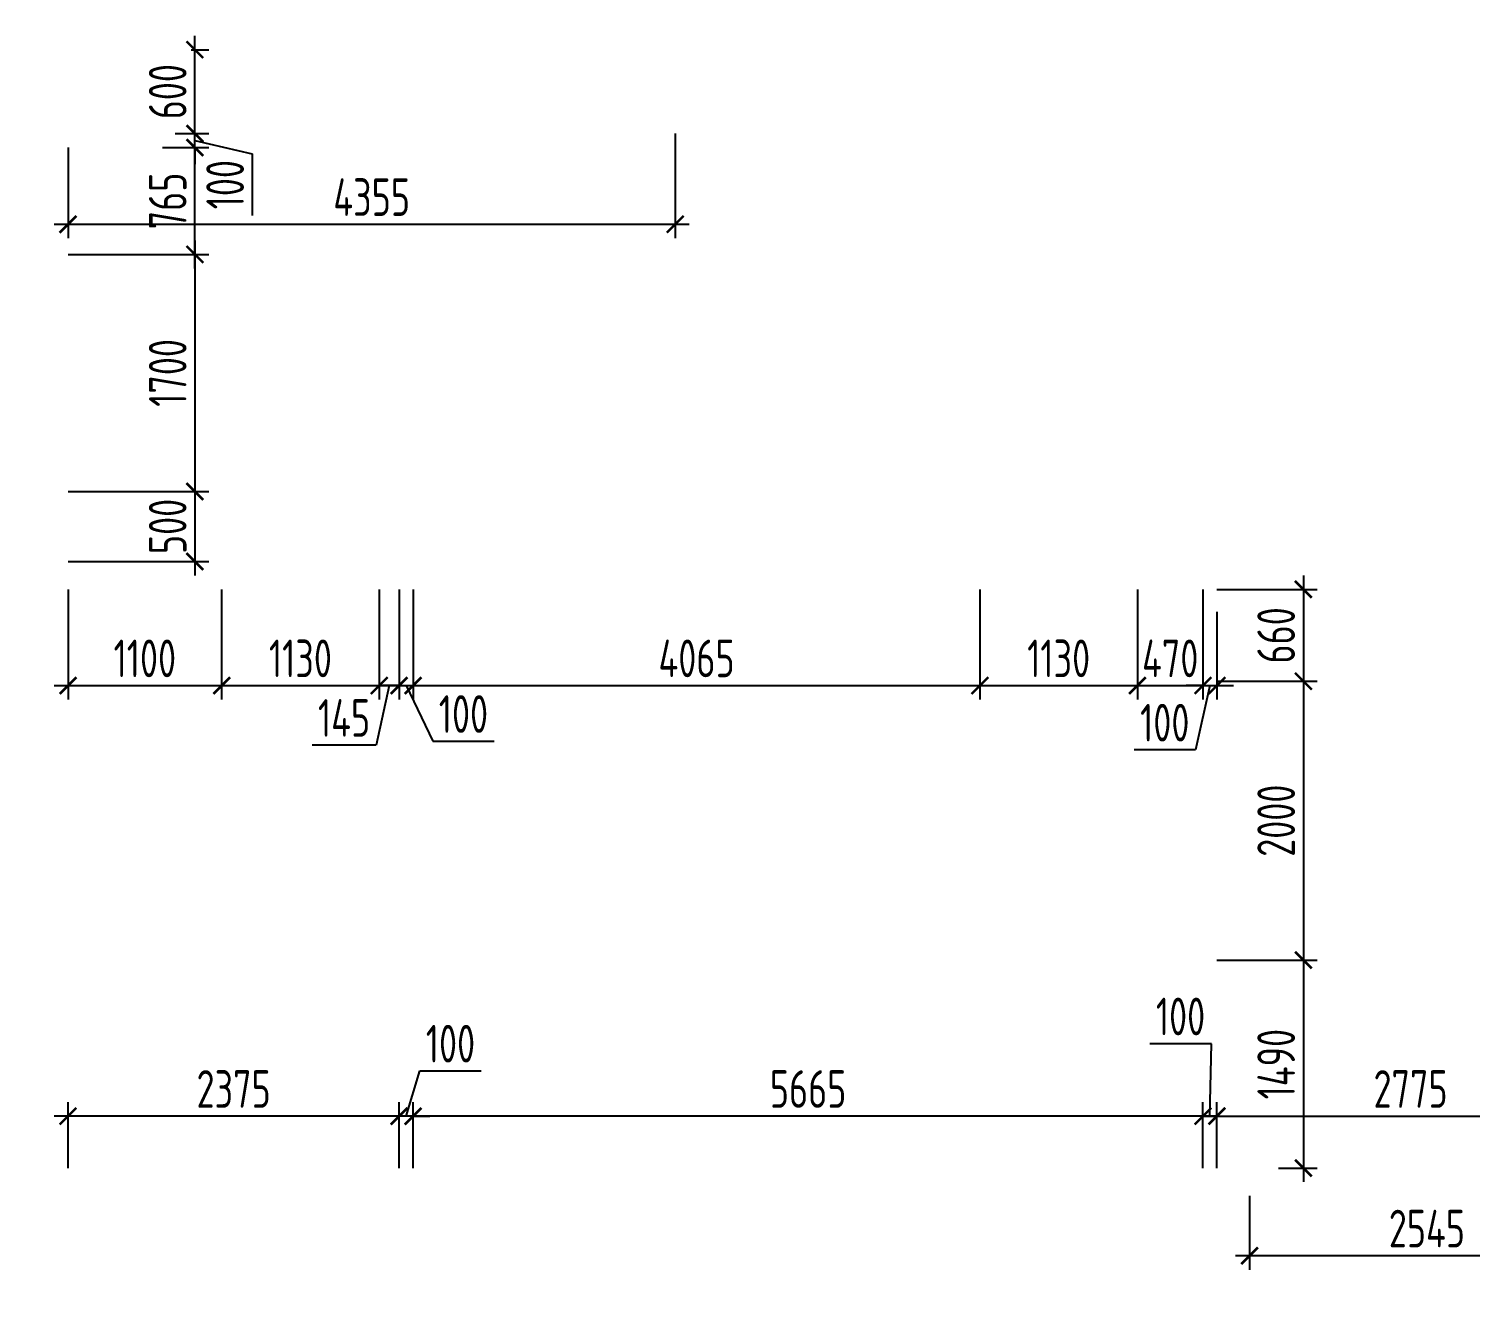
# Model space of a CAD drawing. Header units: millimetres. Extents: x -350007 to 536090, y -888 to 198380.
# Drawn here: x -190965 to -180628, y 65906 to 75016 of the extents above; entities that cross this region are included whole.
import ezdxf

# ---------------------------------------------------------------- set-up
doc = ezdxf.new("R2010")
doc.units = ezdxf.units.MM
doc.layers.add('АР_Размеры нов.', color=15, linetype='Continuous', lineweight=0)
doc.styles.add('ISOCPEUR', font='isocpeur.ttf', dxfattribs={"width": 0.7})
doc.dimstyles.new('R_100', dxfattribs={"dimtxt": 270, "dimasz": 120, "dimexe": 100, "dimexo": 0, "dimgap": 60, "dimtad": 1, "dimdec": 0, "dimrnd": 5, "dimzin": 0, "dimdsep": 46, "dimtxsty": 'ISOCPEUR', "dimblk": 'ARCHTICK', "dimcen": 0, "dimdle": 100, "dimclrd": 256, "dimclre": 256, "dimclrt": 256, "dimadec": 0, "dimazin": 0, "dimtfac": 2, "dimtdec": 0, "dimtofl": 0, "dimtmove": 1, "dimatfit": 3, "dimfxl": 1, "dimtvp": 3, "dimtolj": 1, "dimtzin": 0, "dimarcsym": 0})

# ---------------------------------------------------------------- blocks, each defined once
blk = doc.blocks.new('_ArchTick')
at = {"color": 0, "linetype": 'ByBlock', "const_width": 0.15}
blk.add_lwpolyline([(-0.5, -0.5), (0.5, 0.5)], dxfattribs=at)
blk = doc.blocks.new('*D2762')
at = {"layer": 'АР_Размеры нов.', "lineweight": -2, "ltscale": 100, "transparency": 16777216}
for p, q in [((-189582, 70996), (-189582, 70206)), ((-188452, 70996), (-188452, 70206)), ((-189682, 70306), (-188352, 70306))]:
    blk.add_line(p, q, dxfattribs=at)
at = {"layer": 'АР_Размеры нов.', "lineweight": -2, "ltscale": 100, "transparency": 16777216, "xscale": 120, "yscale": 120, "zscale": 120, "rotation": 180}
blk.add_blockref('_ArchTick', (-189582, 70306), dxfattribs=at)
at = {"layer": 'АР_Размеры нов.', "lineweight": -2, "ltscale": 100, "transparency": 16777216, "xscale": 120, "yscale": 120, "zscale": 120}
blk.add_blockref('_ArchTick', (-188452, 70306), dxfattribs=at)
at = {"layer": 'АР_Размеры нов.', "ltscale": 100, "transparency": 16777216, "insert": (-189017, 70501), "char_height": 270, "attachment_point": 5, "style": 'ISOCPEUR'}
blk.add_mtext('\\A1;1130', dxfattribs=at)
blk = doc.blocks.new('*D2763')
at = {"layer": 'АР_Размеры нов.', "lineweight": -2, "ltscale": 100, "transparency": 16777216}
for p, q in [((-189774, 73498), (-189774, 71598)), ((-190684, 73398), (-189674, 73398)), ((-190684, 71698), (-189674, 71698))]:
    blk.add_line(p, q, dxfattribs=at)
at = {"layer": 'АР_Размеры нов.', "lineweight": -2, "ltscale": 100, "transparency": 16777216, "xscale": 120, "yscale": 120, "zscale": 120}
for p, rotation in [((-189774, 73398), 90), ((-189774, 71698), 270)]:
    blk.add_blockref('_ArchTick', p, dxfattribs=dict(at, rotation=rotation))
at = {"layer": 'АР_Размеры нов.', "ltscale": 100, "transparency": 16777216, "insert": (-189969, 72548), "char_height": 270, "attachment_point": 5, "rotation": 90, "style": 'ISOCPEUR'}
blk.add_mtext('\\A1;1700', dxfattribs=at)
blk = doc.blocks.new('*D2695')
at = {"layer": 'АР_Размеры нов.', "lineweight": -2, "ltscale": 100, "transparency": 16777216}
for p, q in [((-190684, 70996), (-190684, 70206)), ((-189582, 70996), (-189582, 70206)), ((-190784, 70306), (-189482, 70306))]:
    blk.add_line(p, q, dxfattribs=at)
at = {"layer": 'АР_Размеры нов.', "lineweight": -2, "ltscale": 100, "transparency": 16777216, "xscale": 120, "yscale": 120, "zscale": 120, "rotation": 180}
blk.add_blockref('_ArchTick', (-190684, 70306), dxfattribs=at)
at = {"layer": 'АР_Размеры нов.', "lineweight": -2, "ltscale": 100, "transparency": 16777216, "xscale": 120, "yscale": 120, "zscale": 120}
blk.add_blockref('_ArchTick', (-189582, 70306), dxfattribs=at)
at = {"layer": 'АР_Размеры нов.', "ltscale": 100, "transparency": 16777216, "insert": (-190133, 70501), "char_height": 270, "attachment_point": 5, "style": 'ISOCPEUR'}
blk.add_mtext('\\A1;1100', dxfattribs=at)
blk = doc.blocks.new('*D2707')
at = {"layer": 'АР_Размеры нов.', "lineweight": -2, "ltscale": 100, "transparency": 16777216}
for p, q in [((-189774, 71798), (-189774, 71096)), ((-190684, 71698), (-189674, 71698)), ((-190684, 71196), (-189674, 71196))]:
    blk.add_line(p, q, dxfattribs=at)
at = {"layer": 'АР_Размеры нов.', "lineweight": -2, "ltscale": 100, "transparency": 16777216, "xscale": 120, "yscale": 120, "zscale": 120}
for p, rotation in [((-189774, 71698), 90), ((-189774, 71196), 270)]:
    blk.add_blockref('_ArchTick', p, dxfattribs=dict(at, rotation=rotation))
at = {"layer": 'АР_Размеры нов.', "ltscale": 100, "transparency": 16777216, "insert": (-189969, 71447), "char_height": 270, "attachment_point": 5, "rotation": 90, "style": 'ISOCPEUR'}
blk.add_mtext('\\A1;500', dxfattribs=at)
blk = doc.blocks.new('*D1689')
at = {"layer": 'АР_Размеры нов.', "lineweight": -2, "ltscale": 500, "transparency": 16777216}
for p, q in [((-188452, 70996), (-188452, 70206)), ((-188309, 70996), (-188309, 70206)), ((-188552, 70306), (-188209, 70306)), ((-188380, 70306), (-188474, 69879)), ((-188474, 69879), (-188934, 69879))]:
    blk.add_line(p, q, dxfattribs=at)
at = {"layer": 'АР_Размеры нов.', "lineweight": -2, "ltscale": 500, "transparency": 16777216, "xscale": 120, "yscale": 120, "zscale": 120, "rotation": 180}
blk.add_blockref('_ArchTick', (-188452, 70306), dxfattribs=at)
at = {"layer": 'АР_Размеры нов.', "lineweight": -2, "ltscale": 500, "transparency": 16777216, "xscale": 120, "yscale": 120, "zscale": 120}
blk.add_blockref('_ArchTick', (-188309, 70306), dxfattribs=at)
at = {"layer": 'АР_Размеры нов.', "lineweight": 13, "ltscale": 500, "transparency": 16777216, "insert": (-188704, 70074), "char_height": 270, "attachment_point": 5, "style": 'ISOCPEUR'}
blk.add_mtext('\\A1;145', dxfattribs=at)
blk = doc.blocks.new('*D1690')
at = {"layer": 'АР_Размеры нов.', "lineweight": -2, "ltscale": 500, "transparency": 16777216}
for p, q in [((-188309, 70996), (-188309, 70206)), ((-188209, 70996), (-188209, 70206)), ((-188309, 70306), (-188429, 70306)), ((-188309, 70306), (-188209, 70306)), ((-188259, 70306), (-188068, 69907)), ((-188209, 70306), (-188089, 70306)), ((-188068, 69907), (-187627, 69907))]:
    blk.add_line(p, q, dxfattribs=at)
at = {"layer": 'АР_Размеры нов.', "lineweight": -2, "ltscale": 500, "transparency": 16777216, "xscale": 120, "yscale": 120, "zscale": 120}
blk.add_blockref('_ArchTick', (-188309, 70306), dxfattribs=at)
at = {"layer": 'АР_Размеры нов.', "lineweight": -2, "ltscale": 500, "transparency": 16777216, "xscale": 120, "yscale": 120, "zscale": 120, "rotation": 180}
blk.add_blockref('_ArchTick', (-188209, 70306), dxfattribs=at)
at = {"layer": 'АР_Размеры нов.', "lineweight": 13, "ltscale": 500, "transparency": 16777216, "insert": (-187848, 70102), "char_height": 270, "attachment_point": 5, "style": 'ISOCPEUR'}
blk.add_mtext('\\A1;100', dxfattribs=at)
blk = doc.blocks.new('*D1691')
at = {"layer": 'АР_Размеры нов.', "lineweight": -2, "ltscale": 500, "transparency": 16777216}
for p, q in [((-188209, 70996), (-188209, 70206)), ((-184144, 70996), (-184144, 70206)), ((-188309, 70306), (-184044, 70306))]:
    blk.add_line(p, q, dxfattribs=at)
at = {"layer": 'АР_Размеры нов.', "lineweight": -2, "ltscale": 500, "transparency": 16777216, "xscale": 120, "yscale": 120, "zscale": 120, "rotation": 180}
blk.add_blockref('_ArchTick', (-188209, 70306), dxfattribs=at)
at = {"layer": 'АР_Размеры нов.', "lineweight": -2, "ltscale": 500, "transparency": 16777216, "xscale": 120, "yscale": 120, "zscale": 120}
blk.add_blockref('_ArchTick', (-184144, 70306), dxfattribs=at)
at = {"layer": 'АР_Размеры нов.', "lineweight": 13, "ltscale": 500, "transparency": 16777216, "insert": (-186176, 70501), "char_height": 270, "attachment_point": 5, "style": 'ISOCPEUR'}
blk.add_mtext('\\A1;4065', dxfattribs=at)
blk = doc.blocks.new('*D1692')
at = {"layer": 'АР_Размеры нов.', "lineweight": -2, "ltscale": 500, "transparency": 16777216}
for p, q in [((-184144, 70996), (-184144, 70206)), ((-183014, 70996), (-183014, 70206)), ((-184244, 70306), (-182914, 70306))]:
    blk.add_line(p, q, dxfattribs=at)
at = {"layer": 'АР_Размеры нов.', "lineweight": -2, "ltscale": 500, "transparency": 16777216, "xscale": 120, "yscale": 120, "zscale": 120, "rotation": 180}
blk.add_blockref('_ArchTick', (-184144, 70306), dxfattribs=at)
at = {"layer": 'АР_Размеры нов.', "lineweight": -2, "ltscale": 500, "transparency": 16777216, "xscale": 120, "yscale": 120, "zscale": 120}
blk.add_blockref('_ArchTick', (-183014, 70306), dxfattribs=at)
at = {"layer": 'АР_Размеры нов.', "lineweight": 13, "ltscale": 500, "transparency": 16777216, "insert": (-183579, 70501), "char_height": 270, "attachment_point": 5, "style": 'ISOCPEUR'}
blk.add_mtext('\\A1;1130', dxfattribs=at)
blk = doc.blocks.new('*D1693')
at = {"layer": 'АР_Размеры нов.', "lineweight": -2, "ltscale": 500, "transparency": 16777216}
for p, q in [((-183014, 70996), (-183014, 70206)), ((-182544, 70996), (-182544, 70206)), ((-183114, 70306), (-182444, 70306))]:
    blk.add_line(p, q, dxfattribs=at)
at = {"layer": 'АР_Размеры нов.', "lineweight": -2, "ltscale": 500, "transparency": 16777216, "xscale": 120, "yscale": 120, "zscale": 120, "rotation": 180}
blk.add_blockref('_ArchTick', (-183014, 70306), dxfattribs=at)
at = {"layer": 'АР_Размеры нов.', "lineweight": -2, "ltscale": 500, "transparency": 16777216, "xscale": 120, "yscale": 120, "zscale": 120}
blk.add_blockref('_ArchTick', (-182544, 70306), dxfattribs=at)
at = {"layer": 'АР_Размеры нов.', "lineweight": 13, "ltscale": 500, "transparency": 16777216, "insert": (-182779, 70501), "char_height": 270, "attachment_point": 5, "style": 'ISOCPEUR'}
blk.add_mtext('\\A1;470', dxfattribs=at)
blk = doc.blocks.new('*D1694')
at = {"layer": 'АР_Размеры нов.', "lineweight": -2, "ltscale": 500, "transparency": 16777216}
for p, q in [((-181824, 71096), (-181824, 70237)), ((-182444, 70996), (-181724, 70996)), ((-182444, 70337), (-181724, 70337))]:
    blk.add_line(p, q, dxfattribs=at)
at = {"layer": 'АР_Размеры нов.', "lineweight": -2, "ltscale": 500, "transparency": 16777216, "xscale": 120, "yscale": 120, "zscale": 120}
for p, rotation in [((-181824, 70996), 90), ((-181824, 70337), 270)]:
    blk.add_blockref('_ArchTick', p, dxfattribs=dict(at, rotation=rotation))
at = {"layer": 'АР_Размеры нов.', "lineweight": 13, "ltscale": 500, "transparency": 16777216, "insert": (-182019, 70666), "char_height": 270, "attachment_point": 5, "rotation": 90, "style": 'ISOCPEUR'}
blk.add_mtext('\\A1;660', dxfattribs=at)
blk = doc.blocks.new('*D1695')
at = {"layer": 'АР_Размеры нов.', "lineweight": -2, "ltscale": 500, "transparency": 16777216}
for p, q in [((-181824, 70437), (-181824, 68237)), ((-182444, 70337), (-181724, 70337)), ((-182444, 68337), (-181724, 68337))]:
    blk.add_line(p, q, dxfattribs=at)
at = {"layer": 'АР_Размеры нов.', "lineweight": -2, "ltscale": 500, "transparency": 16777216, "xscale": 120, "yscale": 120, "zscale": 120}
for p, rotation in [((-181824, 70337), 90), ((-181824, 68337), 270)]:
    blk.add_blockref('_ArchTick', p, dxfattribs=dict(at, rotation=rotation))
at = {"layer": 'АР_Размеры нов.', "lineweight": 13, "ltscale": 500, "transparency": 16777216, "insert": (-182019, 69337), "char_height": 270, "attachment_point": 5, "rotation": 90, "style": 'ISOCPEUR'}
blk.add_mtext('\\A1;2000', dxfattribs=at)
blk = doc.blocks.new('*D1696')
at = {"layer": 'АР_Размеры нов.', "lineweight": -2, "ltscale": 500, "transparency": 16777216}
for p, q in [((-181824, 68437), (-181824, 66746)), ((-182444, 68337), (-181724, 68337)), ((-182003, 66846), (-181724, 66846))]:
    blk.add_line(p, q, dxfattribs=at)
at = {"layer": 'АР_Размеры нов.', "lineweight": -2, "ltscale": 500, "transparency": 16777216, "xscale": 120, "yscale": 120, "zscale": 120}
for p, rotation in [((-181824, 68337), 90), ((-181824, 66846), 270)]:
    blk.add_blockref('_ArchTick', p, dxfattribs=dict(at, rotation=rotation))
at = {"layer": 'АР_Размеры нов.', "lineweight": 13, "ltscale": 500, "transparency": 16777216, "insert": (-182019, 67591), "char_height": 270, "attachment_point": 5, "rotation": 90, "style": 'ISOCPEUR'}
blk.add_mtext('\\A1;1490', dxfattribs=at)
blk = doc.blocks.new('*D1704')
at = {"layer": 'АР_Размеры нов.', "lineweight": -2, "ltscale": 500, "transparency": 16777216}
for p, q in [((-186329, 74264), (-186329, 73514)), ((-190684, 74164), (-190684, 73514)), ((-190784, 73614), (-186229, 73614))]:
    blk.add_line(p, q, dxfattribs=at)
at = {"layer": 'АР_Размеры нов.', "lineweight": -2, "ltscale": 500, "transparency": 16777216, "xscale": 120, "yscale": 120, "zscale": 120, "rotation": 180}
blk.add_blockref('_ArchTick', (-190684, 73614), dxfattribs=at)
at = {"layer": 'АР_Размеры нов.', "lineweight": -2, "ltscale": 500, "transparency": 16777216, "xscale": 120, "yscale": 120, "zscale": 120}
blk.add_blockref('_ArchTick', (-186329, 73614), dxfattribs=at)
at = {"layer": 'АР_Размеры нов.', "lineweight": 13, "ltscale": 500, "transparency": 16777216, "insert": (-188506, 73809), "char_height": 270, "attachment_point": 5, "style": 'ISOCPEUR'}
blk.add_mtext('\\A1;4355', dxfattribs=at)
blk = doc.blocks.new('*D1739')
at = {"layer": 'АР_Размеры нов.', "lineweight": -2, "ltscale": 500, "transparency": 16777216}
for p, q in [((-182544, 70834), (-182544, 70206)), ((-182444, 70834), (-182444, 70206)), ((-182544, 70306), (-182664, 70306)), ((-182494, 70306), (-182597, 69845)), ((-182544, 70306), (-182444, 70306)), ((-182444, 70306), (-182324, 70306)), ((-182597, 69845), (-183038, 69845))]:
    blk.add_line(p, q, dxfattribs=at)
at = {"layer": 'АР_Размеры нов.', "lineweight": -2, "ltscale": 500, "transparency": 16777216, "xscale": 120, "yscale": 120, "zscale": 120}
blk.add_blockref('_ArchTick', (-182544, 70306), dxfattribs=at)
at = {"layer": 'АР_Размеры нов.', "lineweight": -2, "ltscale": 500, "transparency": 16777216, "xscale": 120, "yscale": 120, "zscale": 120, "rotation": 180}
blk.add_blockref('_ArchTick', (-182444, 70306), dxfattribs=at)
at = {"layer": 'АР_Размеры нов.', "lineweight": 13, "ltscale": 500, "transparency": 16777216, "insert": (-182818, 70040), "char_height": 270, "attachment_point": 5, "style": 'ISOCPEUR'}
blk.add_mtext('\\A1;100', dxfattribs=at)
blk = doc.blocks.new('*D2489')
at = {"layer": 'АР_Размеры нов.', "lineweight": -2, "ltscale": 500, "transparency": 16777216}
for p, q in [((-182210, 66646), (-182210, 66117)), ((-179666, 66646), (-179666, 66117)), ((-179566, 66217), (-182310, 66217))]:
    blk.add_line(p, q, dxfattribs=at)
at = {"layer": 'АР_Размеры нов.', "lineweight": -2, "ltscale": 500, "transparency": 16777216, "xscale": 120, "yscale": 120, "zscale": 120, "rotation": 180}
blk.add_blockref('_ArchTick', (-182210, 66217), dxfattribs=at)
at = {"layer": 'АР_Размеры нов.', "lineweight": -2, "ltscale": 500, "transparency": 16777216, "xscale": 120, "yscale": 120, "zscale": 120}
blk.add_blockref('_ArchTick', (-179666, 66217), dxfattribs=at)
at = {"layer": 'АР_Размеры нов.', "lineweight": 13, "ltscale": 500, "transparency": 16777216, "insert": (-180938, 66412), "char_height": 270, "attachment_point": 5, "style": 'ISOCPEUR'}
blk.add_mtext('\\A1;2545', dxfattribs=at)
blk = doc.blocks.new('*D3993')
at = {"layer": 'АР_Размеры нов.', "lineweight": -2, "transparency": 16777216}
for p, q in [((-189774, 73298), (-189774, 74264)), ((-190006, 74164), (-189674, 74164)), ((-190684, 73398), (-189674, 73398))]:
    blk.add_line(p, q, dxfattribs=at)
at = {"layer": 'АР_Размеры нов.', "lineweight": -2, "transparency": 16777216, "xscale": 120, "yscale": 120, "zscale": 120}
for p, rotation in [((-189774, 74164), 90), ((-189774, 73398), 270)]:
    blk.add_blockref('_ArchTick', p, dxfattribs=dict(at, rotation=rotation))
at = {"layer": 'АР_Размеры нов.', "transparency": 16777216, "insert": (-189969, 73781), "char_height": 270, "attachment_point": 5, "rotation": 90, "style": 'ISOCPEUR'}
blk.add_mtext('\\A1;765', dxfattribs=at)
blk = doc.blocks.new('*D3994')
at = {"layer": 'АР_Размеры нов.', "lineweight": -2, "transparency": 16777216}
for p, q in [((-189774, 74264), (-189774, 74384)), ((-189916, 74264), (-189674, 74264)), ((-189774, 74164), (-189774, 74264)), ((-190006, 74164), (-189674, 74164)), ((-189774, 74214), (-189362, 74119)), ((-189774, 74164), (-189774, 74044)), ((-189362, 74119), (-189362, 73678))]:
    blk.add_line(p, q, dxfattribs=at)
at = {"layer": 'АР_Размеры нов.', "lineweight": -2, "transparency": 16777216, "xscale": 120, "yscale": 120, "zscale": 120}
for p, rotation in [((-189774, 74264), 270), ((-189774, 74164), 90)]:
    blk.add_blockref('_ArchTick', p, dxfattribs=dict(at, rotation=rotation))
at = {"layer": 'АР_Размеры нов.', "transparency": 16777216, "insert": (-189557, 73898), "char_height": 270, "attachment_point": 5, "rotation": 90, "style": 'ISOCPEUR'}
blk.add_mtext('\\A1;100', dxfattribs=at)
blk = doc.blocks.new('*D3995')
at = {"layer": 'АР_Размеры нов.', "lineweight": -2, "transparency": 16777216}
for p, q in [((-189774, 74164), (-189774, 74966)), ((-189801, 74866), (-189674, 74866)), ((-189916, 74264), (-189674, 74264))]:
    blk.add_line(p, q, dxfattribs=at)
at = {"layer": 'АР_Размеры нов.', "lineweight": -2, "transparency": 16777216, "xscale": 120, "yscale": 120, "zscale": 120}
for p, rotation in [((-189774, 74866), 90), ((-189774, 74264), 270)]:
    blk.add_blockref('_ArchTick', p, dxfattribs=dict(at, rotation=rotation))
at = {"layer": 'АР_Размеры нов.', "transparency": 16777216, "insert": (-189969, 74565), "char_height": 270, "attachment_point": 5, "rotation": 90, "style": 'ISOCPEUR'}
blk.add_mtext('\\A1;600', dxfattribs=at)
blk = doc.blocks.new('*D7167')
at = {"layer": 'АР_Размеры нов.', "lineweight": -2, "transparency": 16777216}
for p, q in [((-182444, 66846), (-182444, 67318)), ((-179666, 66846), (-179666, 67318)), ((-182544, 67218), (-179566, 67218))]:
    blk.add_line(p, q, dxfattribs=at)
at = {"layer": 'АР_Размеры нов.', "lineweight": -2, "transparency": 16777216, "xscale": 120, "yscale": 120, "zscale": 120, "rotation": 180}
blk.add_blockref('_ArchTick', (-182444, 67218), dxfattribs=at)
at = {"layer": 'АР_Размеры нов.', "lineweight": -2, "transparency": 16777216, "xscale": 120, "yscale": 120, "zscale": 120}
blk.add_blockref('_ArchTick', (-179666, 67218), dxfattribs=at)
at = {"layer": 'АР_Размеры нов.', "transparency": 16777216, "insert": (-181055, 67413), "char_height": 270, "attachment_point": 5, "style": 'ISOCPEUR'}
blk.add_mtext('\\A1;2775', dxfattribs=at)
blk = doc.blocks.new('*D7168')
at = {"layer": 'АР_Размеры нов.', "lineweight": -2, "transparency": 16777216}
for p, q in [((-188209, 66846), (-188209, 67318)), ((-182544, 66846), (-182544, 67318)), ((-182444, 67218), (-188309, 67218))]:
    blk.add_line(p, q, dxfattribs=at)
at = {"layer": 'АР_Размеры нов.', "lineweight": -2, "transparency": 16777216, "xscale": 120, "yscale": 120, "zscale": 120, "rotation": 180}
blk.add_blockref('_ArchTick', (-188209, 67218), dxfattribs=at)
at = {"layer": 'АР_Размеры нов.', "lineweight": -2, "transparency": 16777216, "xscale": 120, "yscale": 120, "zscale": 120}
blk.add_blockref('_ArchTick', (-182544, 67218), dxfattribs=at)
at = {"layer": 'АР_Размеры нов.', "transparency": 16777216, "insert": (-185376, 67413), "char_height": 270, "attachment_point": 5, "style": 'ISOCPEUR'}
blk.add_mtext('\\A1;5665', dxfattribs=at)
blk = doc.blocks.new('*D7169')
at = {"layer": 'АР_Размеры нов.', "lineweight": -2, "transparency": 16777216}
for p, q in [((-188259, 67218), (-188161, 67543)), ((-188161, 67543), (-187720, 67543)), ((-188309, 66846), (-188309, 67318)), ((-188209, 66846), (-188209, 67318)), ((-188309, 67218), (-188429, 67218)), ((-188209, 67218), (-188309, 67218)), ((-188209, 67218), (-188089, 67218))]:
    blk.add_line(p, q, dxfattribs=at)
at = {"layer": 'АР_Размеры нов.', "lineweight": -2, "transparency": 16777216, "xscale": 120, "yscale": 120, "zscale": 120}
blk.add_blockref('_ArchTick', (-188309, 67218), dxfattribs=at)
at = {"layer": 'АР_Размеры нов.', "lineweight": -2, "transparency": 16777216, "xscale": 120, "yscale": 120, "zscale": 120, "rotation": 180}
blk.add_blockref('_ArchTick', (-188209, 67218), dxfattribs=at)
at = {"layer": 'АР_Размеры нов.', "transparency": 16777216, "insert": (-187941, 67738), "char_height": 270, "attachment_point": 5, "style": 'ISOCPEUR'}
blk.add_mtext('\\A1;100', dxfattribs=at)
blk = doc.blocks.new('*D7170')
at = {"layer": 'АР_Размеры нов.', "lineweight": -2, "transparency": 16777216}
for p, q in [((-190684, 66845), (-190684, 67318)), ((-188309, 66846), (-188309, 67318)), ((-188209, 67218), (-190784, 67218))]:
    blk.add_line(p, q, dxfattribs=at)
at = {"layer": 'АР_Размеры нов.', "lineweight": -2, "transparency": 16777216, "xscale": 120, "yscale": 120, "zscale": 120, "rotation": 180}
blk.add_blockref('_ArchTick', (-190684, 67218), dxfattribs=at)
at = {"layer": 'АР_Размеры нов.', "lineweight": -2, "transparency": 16777216, "xscale": 120, "yscale": 120, "zscale": 120}
blk.add_blockref('_ArchTick', (-188309, 67218), dxfattribs=at)
at = {"layer": 'АР_Размеры нов.', "transparency": 16777216, "insert": (-189496, 67413), "char_height": 270, "attachment_point": 5, "style": 'ISOCPEUR'}
blk.add_mtext('\\A1;2375', dxfattribs=at)
blk = doc.blocks.new('*D7171')
at = {"layer": 'АР_Размеры нов.', "lineweight": -2, "transparency": 16777216}
for p, q in [((-301542, 115211), (-301542, 114753)), ((-301341, 115051), (-301341, 114753)), ((-301642, 114853), (-301241, 114853)), ((-301442, 114853), (-301263, 114258)), ((-301263, 114258), (-300784, 114258)), ((-182484, 67738), (-182925, 67738)), ((-182494, 67218), (-182484, 67738)), ((-182544, 66846), (-182544, 67318)), ((-182444, 66846), (-182444, 67318)), ((-182544, 67218), (-182664, 67218)), ((-182444, 67218), (-182544, 67218)), ((-182444, 67218), (-182324, 67218))]:
    blk.add_line(p, q, dxfattribs=at)
at = {"layer": 'АР_Размеры нов.', "lineweight": -2, "transparency": 16777216, "xscale": 120, "yscale": 120, "zscale": 120, "rotation": 180}
for p in [(-301542, 114853), (-182444, 67218)]:
    blk.add_blockref('_ArchTick', p, dxfattribs=at)
at = {"layer": 'АР_Размеры нов.', "lineweight": -2, "transparency": 16777216, "xscale": 120, "yscale": 120, "zscale": 120}
for p in [(-301341, 114853), (-182544, 67218)]:
    blk.add_blockref('_ArchTick', p, dxfattribs=at)
at = {"layer": 'АР_Размеры нов.', "transparency": 16777216, "char_height": 270, "attachment_point": 5, "style": 'ISOCPEUR'}
for s, insert in [('\\A1;200', (-301024, 114453)), ('\\A1;100', (-182705, 67933))]:
    blk.add_mtext(s, dxfattribs=dict(at, insert=insert))
blk = doc.blocks.new('*D7184')
at = {"layer": 'АР_Размеры нов.', "lineweight": -2, "transparency": 16777216}
for p, q in [((-186100, 131671), (-186003, 131996)), ((-186003, 131996), (-185656, 131996)), ((-186145, 131371), (-186145, 131771)), ((-186055, 131531), (-186055, 131771)), ((-186145, 131671), (-186265, 131671)), ((-186145, 131671), (-186055, 131671)), ((-186055, 131671), (-185935, 131671)), ((-281863, 59885), (-281863, 59309)), ((-281179, 59885), (-281179, 59309)), ((-281963, 59409), (-281079, 59409))]:
    blk.add_line(p, q, dxfattribs=at)
at = {"layer": 'АР_Размеры нов.', "lineweight": -2, "transparency": 16777216, "xscale": 120, "yscale": 120, "zscale": 120}
for p in [(-186145, 131671), (-281179, 59409)]:
    blk.add_blockref('_ArchTick', p, dxfattribs=at)
at = {"layer": 'АР_Размеры нов.', "lineweight": -2, "transparency": 16777216, "xscale": 120, "yscale": 120, "zscale": 120, "rotation": 180}
for p in [(-186055, 131671), (-281863, 59409)]:
    blk.add_blockref('_ArchTick', p, dxfattribs=at)
at = {"layer": 'АР_Размеры нов.', "transparency": 16777216, "char_height": 270, "attachment_point": 5, "style": 'ISOCPEUR'}
for s, insert in [('\\A1;90', (-185829, 132191)), ('\\A1;685', (-281521, 59604))]:
    blk.add_mtext(s, dxfattribs=dict(at, insert=insert))
blk = doc.blocks.new('*D7185')
at = {"layer": 'АР_Размеры нов.', "lineweight": -2, "transparency": 16777216}
for p, q in [((-152915, 120873), (-152915, 121315)), ((-153510, 120695), (-152915, 120873)), ((-153510, 120521), (-153510, 120869)), ((-154304, 120769), (-153410, 120769)), ((-154464, 120621), (-153410, 120621)), ((-280686, 59785), (-280686, 60786)), ((-281179, 60686), (-280586, 60686)), ((-281179, 59885), (-280586, 59885))]:
    blk.add_line(p, q, dxfattribs=at)
at = {"layer": 'АР_Размеры нов.', "lineweight": -2, "transparency": 16777216, "xscale": 120, "yscale": 120, "zscale": 120}
for p, rotation in [((-153510, 120769), 90), ((-153510, 120621), 270), ((-280686, 60686), 90), ((-280686, 59885), 270)]:
    blk.add_blockref('_ArchTick', p, dxfattribs=dict(at, rotation=rotation))
at = {"layer": 'АР_Размеры нов.', "transparency": 16777216, "char_height": 270, "attachment_point": 5, "rotation": 90, "style": 'ISOCPEUR'}
for s, insert in [('\\A1;150', (-153110, 121094)), ('\\A1;800', (-280881, 60286))]:
    blk.add_mtext(s, dxfattribs=dict(at, insert=insert))
blk = doc.blocks.new('*D7186')
at = {"layer": 'АР_Размеры нов.', "lineweight": -2, "transparency": 16777216}
for p, q in [((-172393, 113364), (-172393, 115311)), ((-171329, 115211), (-172493, 115211)), ((-171329, 113464), (-172493, 113464)), ((-280686, 59985), (-280686, 55406)), ((-281179, 59885), (-280586, 59885)), ((-281179, 55506), (-280586, 55506))]:
    blk.add_line(p, q, dxfattribs=at)
at = {"layer": 'АР_Размеры нов.', "lineweight": -2, "transparency": 16777216, "xscale": 120, "yscale": 120, "zscale": 120}
for p, rotation in [((-172393, 115211), 90), ((-172393, 113464), 270), ((-280686, 59885), 90), ((-280686, 55506), 270)]:
    blk.add_blockref('_ArchTick', p, dxfattribs=dict(at, rotation=rotation))
at = {"layer": 'АР_Размеры нов.', "transparency": 16777216, "char_height": 270, "attachment_point": 5, "rotation": 90, "style": 'ISOCPEUR'}
for s, insert in [('\\A1;1745', (-172588, 114338)), ('\\A1;4380', (-280881, 57695))]:
    blk.add_mtext(s, dxfattribs=dict(at, insert=insert))

msp = doc.modelspace()

# ---------------------------------------------------------------- dimensions: what is measured, and where the dimension line sits
at = {"layer": 'АР_Размеры нов.'}
for base, p1, p2, picture, middle in [((-186055.2, 131670.6), (-186145.2, 131370.7), (-186055.2, 131530.7), '*D7184', (-185942.7, 132190.6)), ((-281179, 59408.8), (-281863.4, 59884.7), (-281179, 59884.7), '*D7184', (-281521.2, 59603.8)), ((-301341.3, 114852.6), (-301542.1, 115210.7), (-301341.3, 115050.7), '*D7171', (-301203.2, 114452.6)), ((-188308.9, 67218.2), (-188208.6, 66845.7), (-188308.9, 66845.7), '*D7169', (-188101.2, 67738.2)), ((-190683.9, 67218.2), (-188308.9, 66845.7), (-190683.9, 66845.4), '*D7170', (-189496.4, 67413.2)), ((-188208.6, 67218.2), (-182543.8, 66845.7), (-188208.6, 66845.7), '*D7168', (-185376.2, 67413.2)), ((-179666.5, 67218.2), (-182443.8, 66845.7), (-179666.5, 66845.7), '*D7167', (-181055.2, 67413.2))]:
    dim = msp.add_linear_dim(base=base, p1=p1, p2=p2, dimstyle='R_100', override={"dimpost": '\\X'}, dxfattribs=at)
    dim.commit()
    dim.dimension.update_dxf_attribs({"geometry": picture, "text_midpoint": middle})
for base, p1, p2, override, picture, middle in [((-153510.4, 120769.1), (-154463.9, 120620.7), (-154303.9, 120769.1), {"dimpost": '\\X'}, '*D7185', (-153110.4, 120933.4)), ((-280686, 60686.4), (-281179, 59884.7), (-281179, 60686.4), {"dimpost": '\\X'}, '*D7185', (-280881, 60285.5)), ((-172392.8, 115210.7), (-171328.9, 113464.4), (-171328.9, 115210.7), {"dimpost": '\\X'}, '*D7186', (-172587.8, 114337.6)), ((-280686, 55506), (-281179, 59884.7), (-281179, 55506), {"dimpost": '\\X'}, '*D7186', (-280881, 57695.3)), ((-189774.2, 74865.7), (-189916.3, 74264.5), (-189800.7, 74865.7), {"dimpost": '\\X', "dimfxl": 2.5, "dimarcsym": 1}, '*D3995', (-189969.2, 74565.1)), ((-189774.2, 74164.5), (-190683.9, 73398.2), (-190006.4, 74164.5), {"dimpost": '\\X', "dimfxl": 2.5, "dimarcsym": 1}, '*D3993', (-189969.2, 73781.3))]:
    dim = msp.add_linear_dim(base=base, p1=p1, p2=p2, angle=90, dimstyle='R_100', override=override, dxfattribs=at)
    dim.commit()
    dim.dimension.update_dxf_attribs({"geometry": picture, "text_midpoint": middle})
dim = msp.add_linear_dim(base=(-182543.8, 67218.2), p1=(-182443.8, 66845.6), p2=(-182543.8, 66845.6), dimstyle='R_100', override={"dimpost": '\\X'}, dxfattribs=at)
dim.commit()
dim.dimension.update_dxf_attribs({"geometry": '*D7171', "text_midpoint": (-182543.9, 67738.2), "dimtype": 160})
dim = msp.add_linear_dim(base=(-189774.2, 74264.5), p1=(-190006.4, 74164.5), p2=(-189916.3, 74264.5), angle=90, dimstyle='R_100', override={"dimpost": '\\X', "dimfxl": 2.5, "dimarcsym": 1}, dxfattribs=at)
dim.commit()
dim.dimension.update_dxf_attribs({"geometry": '*D3994', "text_midpoint": (-189362.2, 74059.1), "dimtype": 160})
at = {"layer": 'АР_Размеры нов.', "lineweight": 13, "ltscale": 500}
for base, p1, p2, override, picture, middle in [((-186328.9, 73613.5), (-190683.9, 74164.5), (-186328.9, 74264.5), {"dimpost": '\\X'}, '*D1704', (-188506.4, 73808.5)), ((-184143.8, 70306.3), (-188208.6, 70995.7), (-184143.8, 70995.7), {"dimpost": '\\X', "dimfxl": 300, "dimarcsym": 1}, '*D1691', (-186176.2, 70501.3)), ((-183013.8, 70306.3), (-184143.8, 70995.7), (-183013.8, 70995.7), {"dimpost": '\\X', "dimfxl": 300, "dimarcsym": 1}, '*D1692', (-183578.8, 70501.3)), ((-182210.4, 66216.7), (-179666.5, 66645.7), (-182210.4, 66645.7), {"dimpost": '\\X'}, '*D2489', (-180938.4, 66411.7))]:
    dim = msp.add_linear_dim(base=base, p1=p1, p2=p2, dimstyle='R_100', override=override, dxfattribs=at)
    dim.commit()
    dim.dimension.update_dxf_attribs({"geometry": picture, "text_midpoint": middle})
at = {"layer": 'АР_Размеры нов.', "ltscale": 100}
for base, p1, p2, picture, middle in [((-189774.2, 71698.2), (-190683.9, 73398.2), (-190683.9, 71698.2), '*D2763', (-189969.2, 72548.2)), ((-189774.1592, 71195.6825), (-190683.8535, 71698.1647), (-190683.8535, 71195.6825), '*D2707', (-189969.1592, 71446.9236))]:
    dim = msp.add_linear_dim(base=base, p1=p1, p2=p2, angle=90, dimstyle='R_100', override={"dimpost": '\\X', "dimfxl": 2.5, "dimarcsym": 1}, dxfattribs=at)
    dim.commit()
    dim.dimension.update_dxf_attribs({"geometry": picture, "text_midpoint": middle})
at = {"layer": 'АР_Размеры нов.', "lineweight": 13, "ltscale": 500}
for base, p1, p2, picture, middle in [((-181824.3715, 70337.2317), (-182443.8866, 70995.7295), (-182443.8558, 70337.2317), '*D1694', (-182019.3715, 70666.4806)), ((-181824.4, 68337.2), (-182443.9, 70337.2), (-182443.8, 68337.2), '*D1695', (-182019.4, 69337.2)), ((-181824.3715, 66845.6825), (-182443.7868, 68337.2232), (-182002.9474, 66845.6825), '*D1696', (-182019.3715, 67591.4528))]:
    dim = msp.add_linear_dim(base=base, p1=p1, p2=p2, angle=90, dimstyle='R_100', override={"dimpost": '\\X'}, dxfattribs=at)
    dim.commit()
    dim.dimension.update_dxf_attribs({"geometry": picture, "text_midpoint": middle})
at = {"layer": 'АР_Размеры нов.', "ltscale": 100}
for base, p1, p2, override, picture, middle in [((-189582, 70306.3), (-190683.9, 70995.7), (-189582, 70995.7), {"dimpost": '\\X', "dimfxl": 2.5, "dimarcsym": 1}, '*D2695', (-190132.9, 70501.3)), ((-188452, 70306.3), (-189582, 70995.7), (-188452, 70995.7), {"dimpost": '\\X', "dimfxl": 300, "dimarcsym": 1}, '*D2762', (-189017, 70501.3))]:
    dim = msp.add_linear_dim(base=base, p1=p1, p2=p2, dimstyle='R_100', override=override, dxfattribs=at)
    dim.commit()
    dim.dimension.update_dxf_attribs({"geometry": picture, "text_midpoint": middle})
at = {"layer": 'АР_Размеры нов.', "lineweight": 13, "ltscale": 500}
for base, p1, p2, override, picture, middle in [((-188308.9, 70306.3), (-188452, 70995.7), (-188308.9, 70995.7), {"dimpost": '\\X', "dimfxl": 300, "dimarcsym": 1}, '*D1689', (-188533.9, 69878.6)), ((-188208.6, 70306.3), (-188308.9, 70995.7), (-188208.6, 70995.7), {"dimpost": '\\X', "dimfxl": 300, "dimarcsym": 1}, '*D1690', (-188008.3, 69907.5)), ((-182543.9, 70306.3), (-183013.8, 70995.7), (-182543.9, 70995.7), {"dimpost": '\\X', "dimfxl": 300, "dimarcsym": 1}, '*D1693', (-182778.9, 70306.3)), ((-182443.9, 70306.3), (-182543.9, 70834), (-182443.9, 70834), {"dimpost": '\\X'}, '*D1739', (-182657.1, 69845.2))]:
    dim = msp.add_linear_dim(base=base, p1=p1, p2=p2, dimstyle='R_100', override=override, dxfattribs=at)
    dim.commit()
    dim.dimension.update_dxf_attribs({"geometry": picture, "text_midpoint": middle, "dimtype": 160})

doc.saveas('drawing.dxf')
